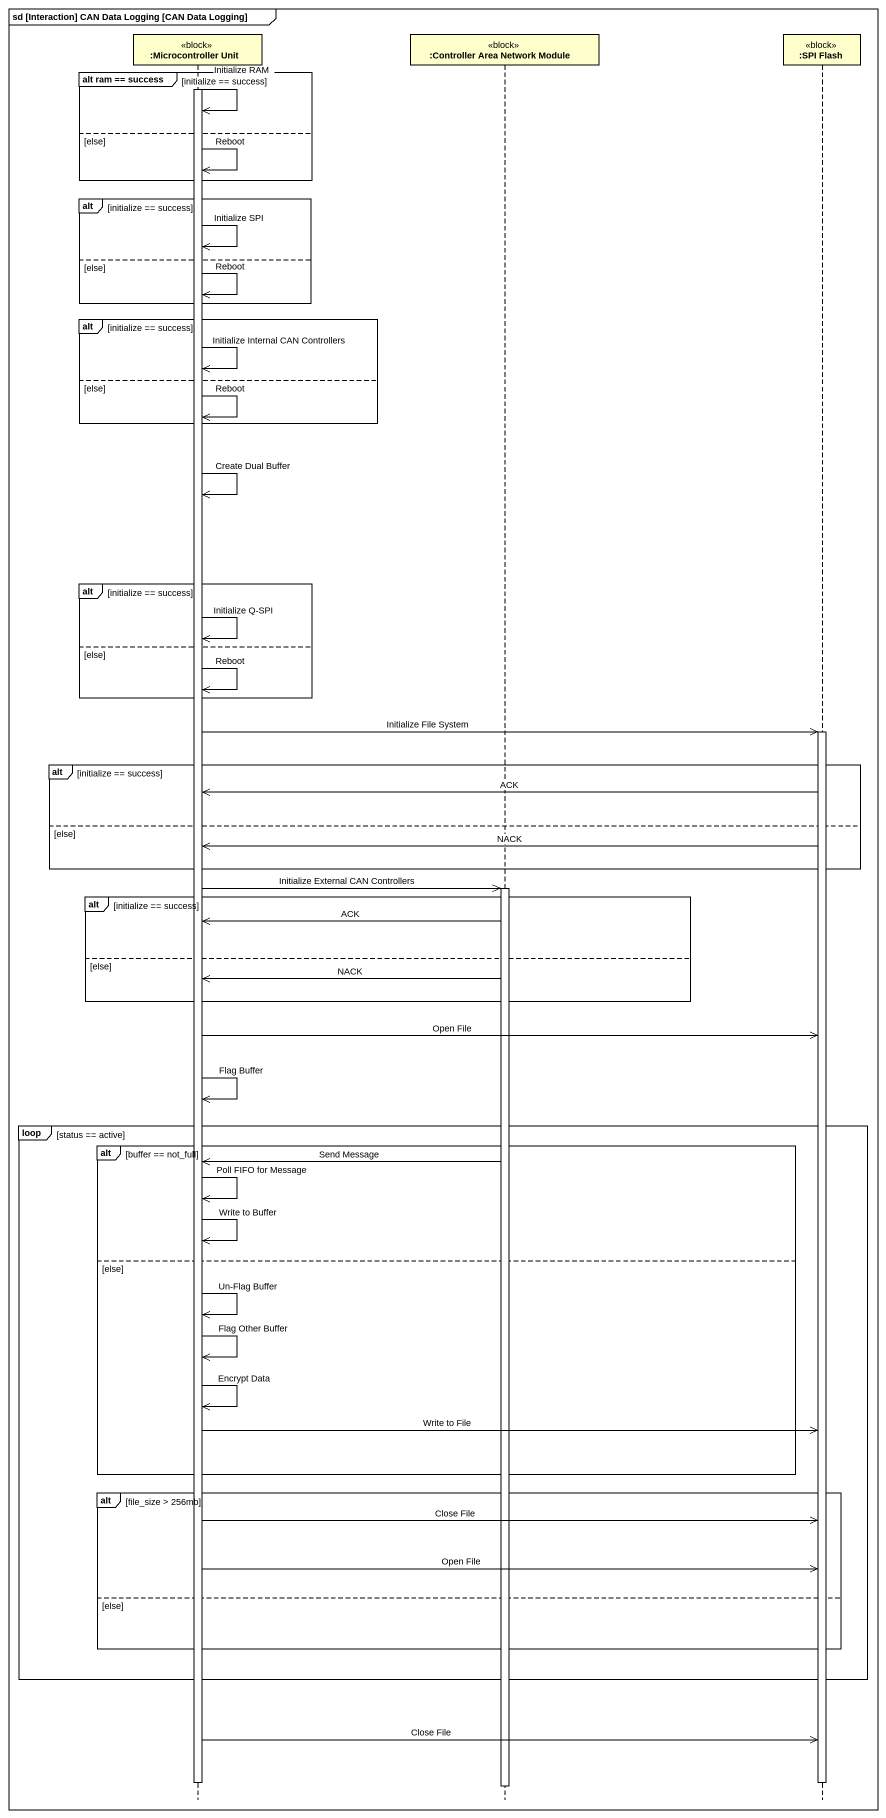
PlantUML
@startuml
mainframe sd [Interaction] CAN Data Logging [CAN Data Logging]
hide footbox
participant ":Microcontroller Unit" as Microcontroller_Unit <<block>>
participant ":Controller Area Network Module" as Controller_Area_Network <<block>>
participant ":SPI Flash" as SPI_Flash <<block>>

group alt ram == success [initialize == success]
  activate Microcontroller_Unit
  Microcontroller_Unit ->> Microcontroller_Unit : Initialize RAM
else else
  Microcontroller_Unit ->> Microcontroller_Unit : Reboot
end
alt initialize == success
  Microcontroller_Unit ->> Microcontroller_Unit : Initialize SPI
else else
  Microcontroller_Unit ->> Microcontroller_Unit : Reboot
end
alt initialize == success
  Microcontroller_Unit ->> Microcontroller_Unit : Initialize Internal CAN Controllers
else else
  Microcontroller_Unit ->> Microcontroller_Unit : Reboot
end
Microcontroller_Unit ->> Microcontroller_Unit : Create Dual Buffer
alt initialize == success
  Microcontroller_Unit ->> Microcontroller_Unit : Initialize Q-SPI
else else
  Microcontroller_Unit ->> Microcontroller_Unit : Reboot
end
Microcontroller_Unit ->> SPI_Flash : Initialize File System
activate SPI_Flash
alt initialize == success
  SPI_Flash ->> Microcontroller_Unit : ACK
else else
  SPI_Flash ->> Microcontroller_Unit : NACK
end
Microcontroller_Unit ->> Controller_Area_Network : Initialize External CAN Controllers
activate Controller_Area_Network
alt initialize == success
  Controller_Area_Network ->> Microcontroller_Unit : ACK
else else
  Controller_Area_Network ->> Microcontroller_Unit : NACK
end
Microcontroller_Unit ->> SPI_Flash : Open File
Microcontroller_Unit ->> Microcontroller_Unit : Flag Buffer
loop status == active
  alt buffer == not_full
    Controller_Area_Network ->> Microcontroller_Unit : Send Message
    Microcontroller_Unit ->> Microcontroller_Unit : Poll FIFO for Message
    Microcontroller_Unit ->> Microcontroller_Unit : Write to Buffer
  else else
    Microcontroller_Unit ->> Microcontroller_Unit : Un-Flag Buffer
    Microcontroller_Unit ->> Microcontroller_Unit : Flag Other Buffer
    Microcontroller_Unit ->> Microcontroller_Unit : Encrypt Data
    Microcontroller_Unit ->> SPI_Flash : Write to File
  end
  alt file_size > 256mb
    Microcontroller_Unit ->> SPI_Flash : Close File
    Microcontroller_Unit ->> SPI_Flash : Open File
  else else
  end
end
Microcontroller_Unit ->> SPI_Flash : Close File
deactivate Microcontroller_Unit
deactivate SPI_Flash
deactivate Controller_Area_Network
@enduml
